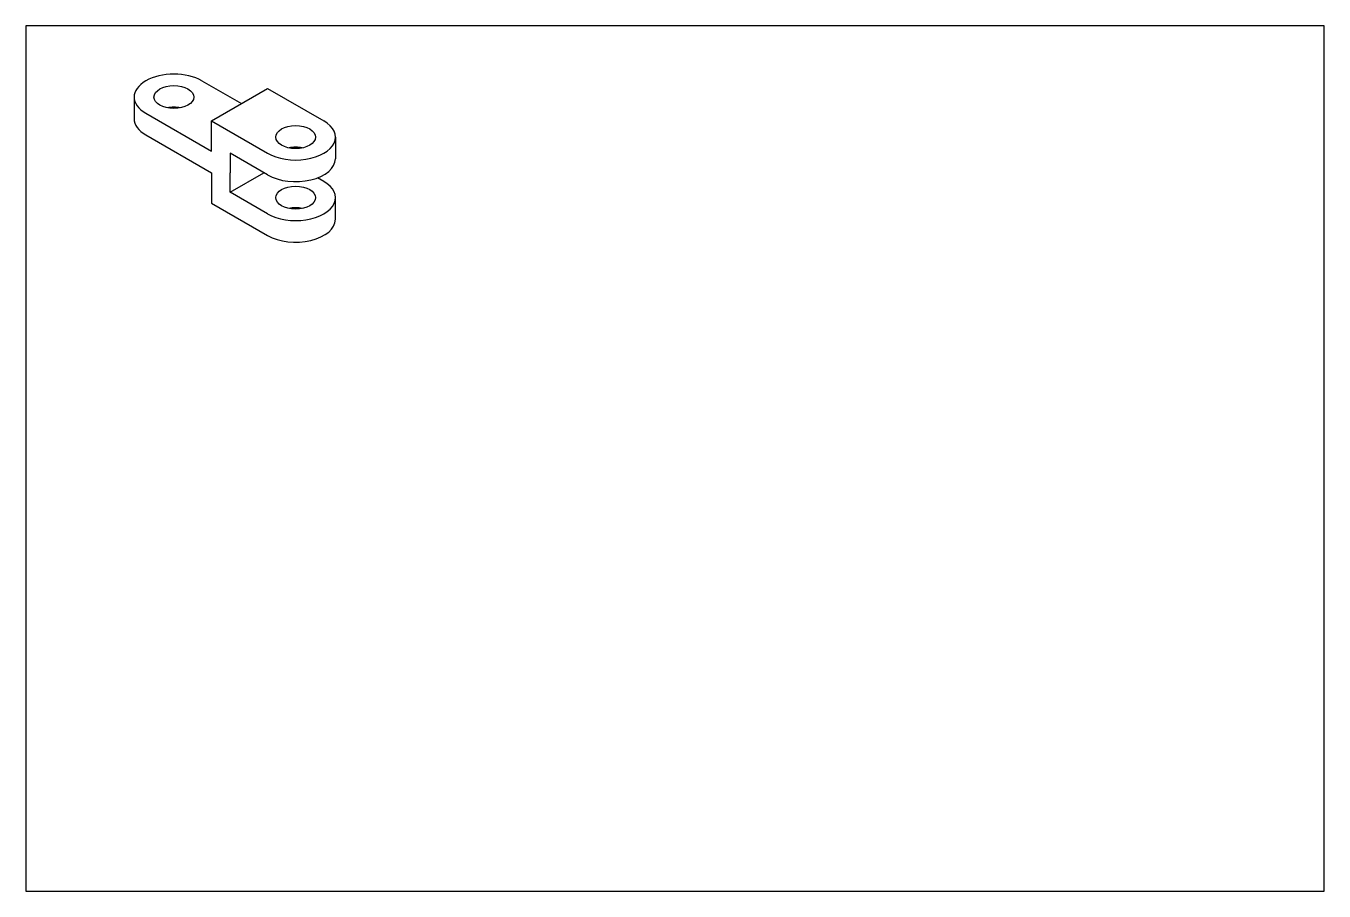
# Model space of a CAD drawing. Header units: millimetres. Extents: x 0 to 600, y 0 to 400.
import ezdxf

# ---------------------------------------------------------------- set-up
doc = ezdxf.new("R2010")
doc.units = ezdxf.units.MM
doc.layers.get('0').update_dxf_attribs({"true_color": 0xe7f0ff})

msp = doc.modelspace()

# ---------------------------------------------------------------- linework, layer by layer
for p, q in [((81.36, 374.61), (99.55, 364.11)), ((50, 367.11), (50, 357.11)), ((85.69, 356.11), (111.67, 371.11)), ((111.67, 371.11), (137.65, 356.11)), ((55.38, 359.61), (85.69, 342.11)), ((85.69, 342.11), (85.69, 356.11)), ((85.69, 356.11), (111.67, 341.11)), ((55.38, 349.61), (85.69, 332.11)), ((143.03, 348.61), (143.03, 338.61)), ((111.67, 331.11), (94.35, 341.11)), ((94.35, 341.11), (94.35, 332.11)), ((85.69, 332.11), (85.69, 318.11)), ((94.35, 323.11), (94.35, 332.11)), ((94.35, 323.11), (109.94, 332.11)), ((137.65, 328.11), (134.79, 329.76)), ((85.69, 318.11), (111.67, 303.11)), ((111.67, 313.11), (94.35, 323.11)), ((143.03, 310.61), (143.03, 320.61))]:
    msp.add_line(p, q)
msp.add_lwpolyline([(0, 0), (600, 0), (600, 400), (0, 400)], close=True)
for centre, major_axis, start_param, end_param in [((68.37, 367.11), (-18.37, 0), 3.926991, 7.068583), ((68.37, 357.11), (-9.19, 0), 4.372552, 5.052226), ((68.37, 357.11), (-18.37, 0), 6.283185, 7.068583), ((124.66, 348.61), (-18.37, 0), 0.785398, 3.926991), ((124.66, 338.61), (-9.19, 0), 4.372552, 5.052226), ((124.66, 338.61), (-18.37, 0), 0.785398, 3.141593), ((124.66, 320.61), (-18.37, 0), 0.785398, 3.926991), ((124.66, 310.61), (-9.19, 0), 4.372552, 5.052226), ((124.66, 310.61), (-18.37, 0), 7.068583, 9.424778)]:
    msp.add_ellipse(centre, major_axis=major_axis, ratio=0.57735, start_param=start_param, end_param=end_param)
for centre in [(68.37, 367.11), (124.66, 348.61), (124.66, 320.61)]:
    msp.add_ellipse(centre, major_axis=(-9.19, 0), ratio=0.57735)

doc.saveas('drawing.dxf')
